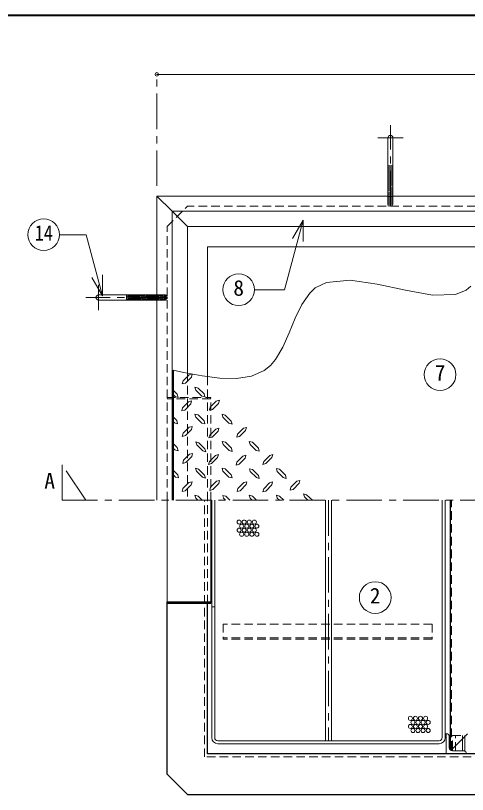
# Model space of a CAD drawing. Units: millimetres at full size, sheet at 1:7; details may follow other scales. Extents: x -1487 to 1348, y -983 to 984.
# Drawn here: x -1059 to -614, y 216 to 984 of the extents above; entities that cross this region are included whole.
import ezdxf
from ezdxf.enums import TextEntityAlignment as Align

# ---------------------------------------------------------------- set-up
doc = ezdxf.new("R2010")
doc.units = ezdxf.units.MM
doc.header["$LTSCALE"] = 7
doc.header["$PDMODE"] = 32
doc.header["$PDSIZE"] = 3.5
doc.linetypes.add('CHAIN1', pattern=[8, 5, -1, 1, -1])
doc.linetypes.add('DASHED1', pattern=[1.8, 1.2, -0.6])
doc.layers.add('0-A', color=4, linetype='Continuous', lineweight=9)
doc.styles.add('ＭＳ ゴシック', font='')
doc.styles.get('ＭＳ ゴシック').set_extended_font_data('MS Gothic')

msp = doc.modelspace()

# ---------------------------------------------------------------- linework, layer by layer
at = {"layer": '0-A', "color": 1, "lineweight": 40}
msp.add_line((1347.643, 983.513), (-1487.357, 983.513), dxfattribs=at)
at = {"layer": '0-A'}
for p, q in [((-919.857, 925.513), (180.143, 925.513)), ((-692.357, 835.412), (-687.357, 835.412)), ((-687.357, 834.542), (-692.357, 834.95)), ((-687.357, 833.538), (-692.357, 833.947)), ((-687.357, 832.535), (-692.357, 832.943)), ((-687.357, 831.532), (-692.357, 831.94)), ((-687.357, 830.528), (-692.357, 830.937)), ((-687.357, 829.525), (-692.357, 829.933)), ((-687.357, 828.522), (-692.357, 828.93)), ((-687.357, 827.518), (-692.357, 827.927)), ((-687.357, 826.515), (-692.357, 826.923)), ((-687.357, 825.512), (-692.357, 825.92)), ((-687.357, 824.508), (-692.357, 824.917)), ((-687.357, 823.505), (-692.357, 823.913)), ((-687.357, 822.502), (-692.357, 822.91)), ((-687.357, 821.498), (-692.357, 821.907)), ((-687.357, 820.495), (-692.357, 820.903)), ((-687.357, 819.492), (-692.357, 819.9)), ((-687.357, 818.488), (-692.357, 818.897)), ((-687.357, 817.485), (-692.357, 817.893)), ((-687.357, 816.482), (-692.357, 816.89)), ((-687.357, 815.478), (-692.357, 815.887)), ((-687.357, 814.475), (-692.357, 814.883)), ((-687.357, 813.472), (-692.357, 813.88)), ((-687.357, 812.468), (-692.357, 812.877)), ((-687.357, 811.465), (-692.357, 811.873)), ((-687.357, 810.462), (-692.357, 810.87)), ((-687.357, 809.458), (-692.357, 809.867)), ((-687.357, 808.455), (-692.357, 808.863)), ((-687.357, 807.452), (-692.357, 807.86)), ((-687.357, 806.448), (-692.357, 806.857)), ((-688.19, 805.513), (-692.357, 805.853)), ((-904.857, 790.513), (-889.857, 775.513)), ((-869.857, 627.61), (-869.857, 755.513)), ((-594.81, 755.513), (-869.857, 755.513)), ((-949.756, 708.013), (-949.756, 703.013)), ((-948.886, 703.013), (-949.294, 708.013)), ((-947.883, 703.013), (-948.291, 708.013)), ((-946.879, 703.013), (-947.288, 708.013)), ((-945.876, 703.013), (-946.284, 708.013)), ((-944.873, 703.013), (-945.281, 708.013)), ((-943.869, 703.013), (-944.278, 708.013)), ((-942.866, 703.013), (-943.274, 708.013)), ((-941.863, 703.013), (-942.271, 708.013)), ((-940.859, 703.013), (-941.268, 708.013)), ((-939.856, 703.013), (-940.264, 708.013)), ((-938.853, 703.013), (-939.261, 708.013)), ((-937.849, 703.013), (-938.258, 708.013)), ((-936.846, 703.013), (-937.254, 708.013)), ((-935.843, 703.013), (-936.251, 708.013)), ((-934.839, 703.013), (-935.248, 708.013)), ((-933.836, 703.013), (-934.244, 708.013)), ((-932.833, 703.013), (-933.241, 708.013)), ((-931.829, 703.013), (-932.238, 708.013)), ((-930.826, 703.013), (-931.234, 708.013)), ((-929.823, 703.013), (-930.231, 708.013)), ((-928.819, 703.013), (-929.228, 708.013)), ((-927.816, 703.013), (-928.224, 708.013)), ((-926.813, 703.013), (-927.221, 708.013)), ((-925.809, 703.013), (-926.218, 708.013)), ((-924.806, 703.013), (-925.214, 708.013)), ((-923.803, 703.013), (-924.211, 708.013)), ((-922.799, 703.013), (-923.208, 708.013)), ((-921.796, 703.013), (-922.204, 708.013)), ((-920.793, 703.013), (-921.201, 708.013)), ((-919.857, 703.846), (-920.198, 708.013)), ((-888.154, 629.169), (-885.154, 630.013)), ((-885.904, 627.013), (-885.154, 630.013)), ((-888.154, 629.169), (-893.967, 623.263)), ((-885.904, 627.013), (-891.811, 621.107)), ((-873.436, 610.419), (-879.342, 616.232)), ((-899.779, 610.044), (-903.857, 614.286)), ((-901.936, 607.794), (-903.857, 609.716)), ((-901.936, 607.794), (-898.936, 607.044)), ((-899.779, 610.044), (-898.936, 607.044)), ((-875.592, 608.169), (-881.498, 614.076)), ((-875.592, 608.169), (-872.592, 607.419)), ((-873.436, 610.419), (-872.592, 607.419)), ((-888.717, 602.732), (-894.529, 596.826)), ((-886.467, 600.576), (-892.373, 594.576)), ((-888.717, 602.732), (-885.717, 603.482)), ((-886.467, 600.576), (-885.717, 603.482)), ((-861.342, 603.294), (-867.248, 597.388)), ((-859.186, 601.138), (-865.092, 595.232)), ((-861.342, 603.294), (-858.342, 604.138)), ((-859.186, 601.138), (-858.342, 604.138)), ((-895.373, 593.826), (-894.529, 596.826)), ((-892.373, 594.576), (-895.373, 593.826)), ((-868.092, 594.482), (-867.248, 597.388)), ((-865.092, 595.232), (-868.092, 594.482)), ((-900.154, 584.076), (-903.857, 587.779)), ((-900.154, 584.076), (-899.404, 581.076)), ((-875.592, 581.544), (-881.592, 587.544)), ((-873.436, 583.794), (-879.342, 589.701)), ((-873.436, 583.794), (-872.686, 580.794)), ((-848.873, 581.451), (-854.779, 587.357)), ((-846.717, 583.607), (-852.529, 589.513)), ((-902.404, 581.826), (-903.857, 583.279)), ((-902.404, 581.826), (-899.404, 581.076)), ((-888.154, 577.513), (-893.967, 571.607)), ((-888.154, 577.513), (-885.154, 578.263)), ((-885.904, 575.357), (-885.154, 578.263)), ((-875.592, 581.544), (-872.686, 580.794)), ((-861.811, 575.826), (-858.811, 576.669)), ((-859.654, 573.669), (-858.811, 576.669)), ((-848.873, 581.451), (-845.873, 580.607)), ((-846.717, 583.607), (-845.873, 580.607)), ((-834.623, 576.576), (-840.529, 570.669)), ((-834.623, 576.576), (-831.623, 577.419)), ((-832.467, 574.419), (-831.623, 577.419)), ((-885.904, 575.357), (-891.811, 569.357)), ((-868.561, 567.013), (-867.717, 569.919)), ((-861.811, 575.826), (-867.717, 569.919)), ((-859.654, 573.669), (-865.561, 567.763)), ((-841.279, 567.669), (-840.529, 570.669)), ((-838.373, 568.513), (-841.279, 567.669)), ((-832.467, 574.419), (-838.373, 568.513)), ((-899.873, 557.451), (-903.857, 561.435)), ((-872.498, 556.419), (-878.404, 562.326)), ((-865.561, 567.763), (-868.561, 567.013)), ((-846.529, 556.794), (-852.436, 562.701)), ((-819.904, 556.888), (-825.811, 562.794)), ((-902.029, 555.201), (-903.857, 557.029)), ((-902.029, 555.201), (-899.029, 554.451)), ((-899.873, 557.451), (-899.029, 554.451)), ((-874.654, 554.263), (-880.654, 560.169)), ((-874.654, 554.263), (-871.748, 553.419)), ((-872.498, 556.419), (-871.748, 553.419)), ((-848.686, 554.638), (-854.592, 560.544)), ((-848.686, 554.638), (-845.686, 553.794)), ((-846.529, 556.794), (-845.686, 553.794)), ((-822.061, 554.732), (-828.061, 560.638)), ((-822.061, 554.732), (-819.154, 553.888)), ((-819.904, 556.888), (-819.154, 553.888)), ((-887.686, 550.888), (-893.592, 544.982)), ((-885.529, 548.732), (-891.436, 542.826)), ((-887.686, 550.888), (-884.686, 551.732)), ((-885.529, 548.732), (-884.686, 551.732)), ((-862.279, 549.857), (-868.092, 543.951)), ((-860.029, 547.701), (-865.936, 541.701)), ((-862.279, 549.857), (-859.279, 550.607)), ((-860.029, 547.701), (-859.279, 550.607)), ((-835.186, 549.201), (-841.092, 543.294)), ((-835.186, 549.201), (-832.186, 550.044)), ((-833.029, 547.044), (-832.186, 550.044)), ((-808.748, 549.857), (-814.654, 543.951)), ((-806.592, 547.701), (-812.498, 541.701)), ((-808.748, 549.857), (-805.748, 550.607)), ((-806.592, 547.701), (-805.748, 550.607)), ((-894.342, 541.982), (-893.592, 544.982)), ((-891.436, 542.826), (-894.342, 541.982)), ((-841.842, 540.294), (-841.092, 543.294)), ((-899.311, 530.638), (-903.857, 535.185)), ((-901.467, 528.388), (-903.857, 531.12)), ((-899.311, 530.638), (-898.467, 527.638)), ((-875.029, 528.294), (-880.936, 534.201)), ((-872.873, 530.451), (-878.779, 536.357)), ((-872.873, 530.451), (-872.029, 527.451)), ((-848.873, 528.388), (-854.779, 534.294)), ((-846.717, 530.638), (-852.529, 536.451)), ((-846.717, 530.638), (-845.873, 527.638)), ((-821.873, 527.919), (-827.873, 533.826)), ((-819.717, 530.076), (-825.623, 535.982)), ((-819.717, 530.076), (-818.967, 527.076)), ((-802.092, 536.826), (-799.092, 536.076)), ((-801.248, 533.919), (-802.092, 536.826)), ((-795.342, 527.919), (-801.248, 533.919)), ((-793.186, 530.169), (-799.092, 536.076)), ((-793.186, 530.169), (-792.436, 527.169)), ((-901.467, 528.388), (-898.467, 527.638)), ((-888.248, 523.044), (-894.154, 517.138)), ((-888.248, 523.044), (-885.248, 523.794)), ((-886.092, 520.888), (-885.248, 523.794)), ((-875.029, 528.294), (-872.029, 527.451)), ((-861.061, 524.263), (-866.967, 518.357)), ((-861.061, 524.263), (-858.061, 525.013)), ((-858.811, 522.107), (-858.061, 525.013)), ((-848.873, 528.388), (-845.873, 527.638)), ((-834.154, 523.138), (-840.061, 517.232)), ((-834.154, 523.138), (-831.154, 523.888)), ((-831.998, 520.982), (-831.154, 523.888)), ((-821.873, 527.919), (-818.967, 527.076)), ((-808.842, 522.857), (-814.654, 516.951)), ((-808.842, 522.857), (-805.842, 523.607)), ((-806.592, 520.701), (-805.842, 523.607)), ((-795.342, 527.919), (-792.436, 527.169)), ((-782.029, 524.451), (-787.936, 518.544)), ((-779.779, 522.294), (-785.779, 516.294)), ((-782.029, 524.451), (-779.029, 525.201)), ((-779.779, 522.294), (-779.029, 525.201)), ((-886.092, 520.888), (-891.998, 514.888)), ((-858.811, 522.107), (-864.811, 516.107)), ((-840.811, 514.232), (-840.061, 517.232)), ((-837.904, 514.982), (-840.811, 514.232)), ((-831.998, 520.982), (-837.904, 514.982)), ((-815.498, 513.951), (-814.654, 516.951)), ((-812.498, 514.701), (-815.498, 513.951)), ((-806.592, 520.701), (-812.498, 514.701)), ((-879.436, 505.513), (-881.498, 507.576)), ((-875.123, 505.513), (-879.342, 509.732)), ((-852.248, 505.513), (-854.217, 507.482)), ((-848, 505.513), (-851.967, 509.638)), ((-821.592, 505.513), (-825.811, 509.732)), ((-802.092, 510.482), (-799.092, 509.732)), ((-801.248, 507.576), (-802.092, 510.482)), ((-799.186, 505.513), (-801.248, 507.576)), ((-794.873, 505.513), (-799.092, 509.732)), ((-775.373, 511.888), (-772.373, 511.044)), ((-774.529, 508.888), (-775.373, 511.888)), ((-771.154, 505.513), (-774.529, 508.888)), ((-766.707, 505.513), (-772.373, 511.044)), ((-865.857, 505.513), (-865.857, 400.513)), ((-862.857, 400.513), (-862.857, 505.513))]:
    msp.add_line(p, q, dxfattribs=at)
at = {"layer": '0-A', "linetype": 'CHAIN1'}
for p, q in [((-919.857, 815.513), (-919.857, 925.513)), ((-689.857, 795.513), (-689.857, 875.412)), ((-702.357, 862.912), (-677.357, 862.912)), ((-977.256, 718.013), (-977.256, 693.013)), ((-909.857, 705.513), (-989.756, 705.513)), ((-1013.191, 540.513), (-1013.191, 505.513)), ((-989.857, 505.513), (-1013.191, 540.513)), ((-1013.191, 505.513), (460.143, 505.513)), ((-750.857, 505.513), (-750.857, 268.513))]:
    msp.add_line(p, q, dxfattribs=at)
at = {"layer": '0-A', "color": 7, "lineweight": 18}
for p, q in [((-692.357, 862.912), (-692.357, 805.513)), ((-687.357, 862.912), (-687.357, 805.513)), ((180.143, 805.513), (-919.857, 805.513)), ((-919.857, 805.513), (-919.857, 505.513)), ((-919.857, 805.513), (-904.857, 790.513)), ((165.143, 790.513), (-904.857, 790.513)), ((-904.857, 790.513), (-904.857, 505.513)), ((-775.873, 781.811), (-794.277, 713.125)), ((-775.873, 781.811), (-786.373, 763.624)), ((-775.873, 781.811), (-775.873, 760.811)), ((-989.599, 767.395), (-1015.764, 767.395)), ((-973.418, 707.004), (-989.599, 767.395)), ((-973.418, 707.004), (-983.918, 725.19)), ((-973.418, 707.004), (-973.418, 728.004)), ((-977.256, 708.013), (-919.857, 708.013)), ((-794.277, 713.125), (-823.691, 713.125)), ((-977.256, 703.013), (-919.857, 703.013)), ((-909.857, 405.513), (-909.857, 505.513)), ((-866.857, 405.513), (-866.857, 505.513)), ((-753.857, 505.513), (-753.857, 268.513)), ((-747.857, 505.513), (-747.857, 268.513)), ((-638.857, 271.513), (-638.857, 505.513)), ((-635.857, 271.513), (-635.857, 505.513)), ((-865.857, 400.513), (-862.857, 400.513)), ((-865.857, 271.513), (-865.857, 400.513)), ((-862.857, 271.513), (-862.857, 400.513)), ((-634.857, 275.513), (-634.857, 255.513)), ((-631.857, 261.513), (-631.857, 272.513)), ((-618.859, 258.513), (-618.859, 270.277)), ((-616.702, 272.434), (-616.702, 258.513)), ((-641.857, 268.513), (-859.857, 268.513)), ((-859.857, 265.513), (-641.857, 265.513)), ((-628.857, 258.513), (-628.857, 260.279)), ((-616.702, 258.513), (-628.857, 258.513))]:
    msp.add_line(p, q, dxfattribs=at)
at = {"layer": '0-A', "linetype": 'DASHED1'}
for p, q in [((-692.357, 805.513), (-692.357, 795.513)), ((-687.357, 804.442), (-692.357, 804.85)), ((-687.357, 803.438), (-692.357, 803.847)), ((-687.357, 802.435), (-692.357, 802.843)), ((-687.357, 801.432), (-692.357, 801.84)), ((-687.357, 800.428), (-692.357, 800.837)), ((-687.357, 799.425), (-692.357, 799.833)), ((-687.357, 798.422), (-692.357, 798.83)), ((-687.357, 805.445), (-688.19, 805.513)), ((-687.357, 805.513), (-687.357, 795.513)), ((-909.857, 775.513), (-889.857, 795.513)), ((150.143, 795.513), (-889.857, 795.513)), ((-687.357, 797.418), (-692.357, 797.827)), ((-687.357, 796.415), (-692.357, 796.823)), ((-688.598, 795.513), (-692.357, 795.82)), ((-909.857, 505.513), (-909.857, 775.513)), ((-919.857, 708.013), (-909.857, 708.013)), ((-918.786, 703.013), (-919.194, 708.013)), ((-917.783, 703.013), (-918.191, 708.013)), ((-916.779, 703.013), (-917.188, 708.013)), ((-915.776, 703.013), (-916.184, 708.013)), ((-914.773, 703.013), (-915.181, 708.013)), ((-913.769, 703.013), (-914.178, 708.013)), ((-912.766, 703.013), (-913.174, 708.013)), ((-911.763, 703.013), (-912.171, 708.013)), ((-910.759, 703.013), (-911.168, 708.013)), ((-909.857, 704.254), (-910.164, 708.013)), ((-919.789, 703.013), (-919.857, 703.846)), ((-919.857, 703.013), (-909.857, 703.013)), ((-889.857, 630.987), (-889.857, 505.513)), ((-869.857, 505.513), (-869.857, 627.61)), ((-909.857, 607.013), (-866.857, 607.013)), ((-866.857, 505.513), (-866.857, 607.013)), ((-866.857, 605.513), (-909.857, 605.513)), ((-854.566, 383.513), (-854.566, 368.513)), ((-648.857, 383.513), (-854.566, 383.513)), ((-648.857, 383.513), (-648.857, 368.513)), ((-648.857, 370.013), (-854.566, 370.013)), ((-648.857, 368.513), (-854.566, 368.513)), ((-628.857, 260.279), (-628.857, 273.513)), ((-628.857, 273.513), (-616.702, 273.513)), ((-625.857, 258.513), (-625.857, 273.513)), ((-618.859, 270.277), (-618.859, 273.513)), ((-616.702, 273.513), (-616.702, 272.434))]:
    msp.add_line(p, q, dxfattribs=at)
at = {"layer": '0-A', "color": 5, "lineweight": 25}
for p, q in [((-903.857, 633.777), (-903.857, 505.513)), ((-631.107, 505.513), (-631.107, 259.529)), ((-909.857, 404.013), (-866.857, 404.013)), ((-869.857, 255.513), (-869.857, 404.013)), ((-866.857, 404.013), (-866.857, 405.513)), ((-614.036, 275.1), (-629.607, 259.529)), ((130.143, 255.513), (-869.857, 255.513)), ((-629.607, 259.529), (-631.107, 259.529)), ((-889.857, 215.513), (-909.857, 235.513)), ((-889.857, 215.513), (150.143, 215.513))]:
    msp.add_line(p, q, dxfattribs=at)
at = {"layer": '0-A', "color": 7, "linetype": 'DASHED1', "lineweight": 18}
for p, q in [((-872.857, 252.513), (-872.857, 505.513)), ((-869.857, 404.013), (-869.857, 505.513)), ((-629.607, 259.529), (-629.607, 505.513)), ((133.143, 252.513), (-872.857, 252.513))]:
    msp.add_line(p, q, dxfattribs=at)
at = {"layer": '0-A'}
for points in [[(-889.857, 630.987), (-889.857, 775.513), (-591.778, 775.513)], [(-891.811, 621.107), (-894.811, 620.263), (-893.967, 623.263)], [(-881.498, 614.076), (-882.342, 617.076), (-879.342, 616.232)], [(-881.592, 587.544), (-882.342, 590.451), (-879.342, 589.701)], [(-854.779, 587.357), (-855.529, 590.357), (-852.529, 589.513)], [(-891.811, 569.357), (-894.811, 568.607), (-893.967, 571.607)], [(-880.654, 560.169), (-881.404, 563.169), (-878.404, 562.326)], [(-854.592, 560.544), (-855.436, 563.544), (-852.436, 562.701)], [(-828.061, 560.638), (-828.811, 563.544), (-825.811, 562.794)], [(-833.029, 547.044), (-838.936, 541.138), (-841.842, 540.294)], [(-865.936, 541.701), (-868.936, 540.951), (-868.092, 543.951)], [(-812.498, 541.701), (-815.404, 540.951), (-814.654, 543.951)], [(-880.936, 534.201), (-881.779, 537.107), (-878.779, 536.357)], [(-854.779, 534.294), (-855.529, 537.294), (-852.529, 536.451)], [(-827.873, 533.826), (-828.623, 536.732), (-825.623, 535.982)], [(-891.998, 514.888), (-894.998, 514.138), (-894.154, 517.138)], [(-864.811, 516.107), (-867.717, 515.357), (-866.967, 518.357)], [(-785.779, 516.294), (-788.686, 515.544), (-787.936, 518.544)], [(-881.498, 507.576), (-882.342, 510.576), (-879.342, 509.732)], [(-854.217, 507.482), (-854.967, 510.388), (-851.967, 509.638)], [(-825.998, 505.513), (-828.061, 507.576), (-828.811, 510.576), (-825.811, 509.732)]]:
    msp.add_lwpolyline(points, dxfattribs=at)
at = {"layer": '0-A', "color": 7, "lineweight": 18}
msp.add_lwpolyline([(-610.594, 716.683), (-615.265, 712.868), (-625.746, 708.598), (-648.45, 707.966), (-674.937, 712.61), (-702.791, 718.757), (-729.591, 722.635), (-752.921, 720.471), (-763.909, 714.962), (-769.338, 709.902), (-777.121, 698.578), (-783.583, 685.073), (-789.509, 670.68), (-795.687, 656.69), (-802.903, 644.393), (-807.874, 638.546), (-814.125, 633.535), (-826.793, 627.991), (-841.477, 625.746), (-857.736, 626.081), (-875.13, 628.275), (-893.22, 631.607), (-903.857, 633.777)], dxfattribs=at)
at = {"layer": '0-A', "color": 5, "lineweight": 25}
msp.add_lwpolyline([(-909.857, 235.513), (-909.857, 405.513), (-866.857, 405.513)], dxfattribs=at)
at = {"layer": '0-A', "color": 7, "lineweight": 18}
for centre in [(-1031.364, 767.395), (-839.291, 713.125), (-640.931, 629.499), (-704.863, 409.674)]:
    msp.add_circle(centre, 15.6, dxfattribs=at)
at = {"layer": '0-A'}
for centre in [(-838.863, 484.069), (-833.863, 484.069), (-828.863, 484.069), (-823.863, 484.069), (-838.863, 476.069), (-836.363, 480.069), (-833.863, 476.069), (-831.363, 480.069), (-828.863, 476.069), (-826.363, 480.069), (-823.863, 476.069), (-821.363, 480.069), (-836.363, 472.069), (-831.363, 472.069), (-826.363, 472.069), (-821.363, 472.069), (-670.212, 290.53), (-665.212, 290.53), (-660.212, 290.53), (-655.212, 290.53), (-670.212, 282.53), (-667.712, 286.53), (-665.212, 282.53), (-662.712, 286.53), (-660.212, 282.53), (-657.712, 286.53), (-655.212, 282.53), (-652.712, 286.53), (-667.712, 278.53), (-662.712, 278.53), (-657.712, 278.53), (-652.712, 278.53)]:
    msp.add_circle(centre, 2, dxfattribs=at)
at = {"layer": '0-A', "color": 7, "lineweight": 18}
for centre, radius, start, end in [((-689.857, 862.912), 2.5, 360, 180), ((-977.256, 705.513), 2.5, 90, 270), ((-859.857, 271.513), 6, 180, 270), ((-859.857, 271.513), 3, 180, 270), ((-641.857, 271.513), 6, 270, 0), ((-641.857, 271.513), 3, 270, 0), ((-634.857, 272.513), 3, 0, 90), ((-628.857, 261.513), 3, 180, 270), ((-617.857, 255.513), 3, 0, 90)]:
    msp.add_arc(centre, radius, start, end, dxfattribs=at)
at = {"layer": '0-A'}
msp.add_point((-919.857, 925.513), dxfattribs=at)

# ---------------------------------------------------------------- texts
at = {"layer": '0-A', "color": 7, "style": 'ＭＳ ゴシック', "width": 0.85}
msp.add_text('14', height=15.4, dxfattribs=at).set_placement((-1040.114, 756.895), align=Align.BOTTOM_LEFT)
at = {"layer": '0-A', "color": 7, "style": 'ＭＳ ゴシック'}
for s, p in [('8', (-844.541, 702.625)), ('7', (-646.181, 618.999)), ('A', (-1030.691, 512.513)), ('2', (-710.113, 399.174))]:
    msp.add_text(s, height=15.4, dxfattribs=at).set_placement(p, align=Align.BOTTOM_LEFT)

doc.saveas('drawing.dxf')
